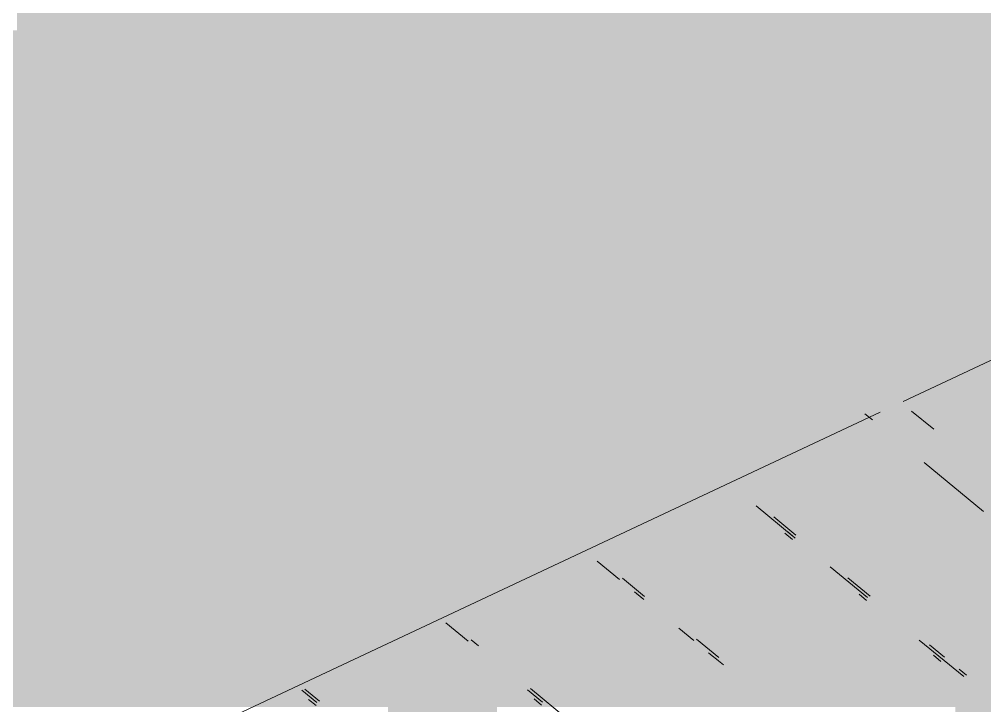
# Paper-space layout '03 3D Building and Roof' of a CAD drawing. Header units: millimetres. Extents: x 5 to 415, y 5 to 292.
# Drawn here: x 269.108 to 273.372, y 83.006 to 86.037 of the extents above; entities that cross this region are included whole.
import ezdxf

# ---------------------------------------------------------------- set-up
doc = ezdxf.new("R2010")
doc.units = ezdxf.units.MM
doc.layers.add('EXISTING', color=7, linetype='Continuous')
doc.layers.add('IMAGES', color=7, linetype='Continuous')

# ---------------------------------------------------------------- blocks, each defined once
blk = doc.blocks.new('SHEET_03')
at = {"layer": 'EXISTING', "color": 250, "lineweight": 9}
for p, q in [((273.0111, 84.3493), (276.7869, 86.1219)), ((269.173, 82.5474), (272.9102, 84.3019)), ((272.8427, 84.2951), (272.8755, 84.2682)), ((273.147, 84.2264), (273.0487, 84.3072)), ((273.1048, 84.0797), (273.3669, 83.8642)), ((272.3619, 83.8886), (272.5258, 83.7539)), ((272.5382, 83.7598), (272.44, 83.8406)), ((272.5224, 83.7405), (272.4896, 83.7675)), ((272.5349, 83.7464), (272.5021, 83.7733)), ((271.6607, 83.644), (271.759, 83.5632)), ((272.6896, 83.6193), (272.8534, 83.4846)), ((271.8698, 83.4883), (271.7715, 83.5691)), ((272.8659, 83.4905), (272.7676, 83.5713)), ((271.8245, 83.5094), (271.8573, 83.4824)), ((271.8664, 83.4749), (271.8336, 83.5018)), ((272.85, 83.4712), (272.8172, 83.4981)), ((270.9922, 83.3725), (271.0905, 83.2917)), ((272.0211, 83.3478), (272.0866, 83.2939)), ((271.1358, 83.2706), (271.103, 83.2976)), ((272.1974, 83.219), (272.0991, 83.2998)), ((273.0827, 83.2961), (273.2793, 83.1345)), ((273.1935, 83.2211), (273.128, 83.275)), ((272.1522, 83.24), (272.2177, 83.1862)), ((272.194, 83.2055), (272.1612, 83.2325)), ((273.1776, 83.2019), (273.1449, 83.2288)), ((273.2918, 83.1404), (273.259, 83.1673)), ((270.3565, 83.0741), (270.422, 83.0202)), ((270.4345, 83.0261), (270.369, 83.0799)), ((271.3526, 83.0763), (271.4182, 83.0224)), ((271.5289, 82.9474), (271.3651, 83.0821)), ((270.4187, 83.0068), (270.3859, 83.0337)), ((271.4148, 83.009), (271.382, 83.0359))]:
    blk.add_line(p, q, dxfattribs=at)
at = {"layer": 'IMAGES', "color": 7}
for points in [[(269.0982, 85.9885), (276.1327, 85.9885), (269.0982, 86.0849), (276.1327, 86.0849)], [(268.9055, 85.8921), (276.0364, 85.8921), (268.9055, 85.9885), (276.0364, 85.9885)], [(268.7127, 85.7957), (275.6509, 85.7957), (268.7127, 85.8921), (275.6509, 85.8921)], [(268.52, 85.6993), (275.5545, 85.6993), (268.52, 85.7957), (275.5545, 85.7957)], [(268.3273, 85.6029), (275.2655, 85.6029), (268.3273, 85.6993), (275.2655, 85.6993)], [(268.1345, 85.5065), (275.1691, 85.5065), (268.1345, 85.6029), (275.1691, 85.6029)], [(267.9418, 85.4101), (274.88, 85.4101), (267.9418, 85.5065), (274.88, 85.5065)], [(267.6527, 85.3137), (274.6873, 85.3137), (267.6527, 85.4101), (274.6873, 85.4101)], [(267.5564, 85.2173), (274.4945, 85.2173), (267.5564, 85.3137), (274.4945, 85.3137)], [(267.2673, 85.1208), (274.2055, 85.1208), (267.2673, 85.2173), (274.2055, 85.2173)], [(267.1709, 85.0244), (274.2055, 85.0244), (267.1709, 85.1208), (274.2055, 85.1208)], [(266.8818, 84.928), (273.82, 84.928), (266.8818, 85.0244), (273.82, 85.0244)], [(266.6891, 84.8316), (273.6273, 84.8316), (266.6891, 84.928), (273.6273, 84.928)], [(266.4964, 84.7352), (273.4345, 84.7352), (266.4964, 84.8316), (273.4345, 84.8316)], [(266.2073, 84.6388), (273.2418, 84.6388), (266.2073, 84.7352), (273.2418, 84.7352)], [(273.2418, 84.6388), (273.4345, 84.6388), (273.2418, 84.7352), (273.4345, 84.7352)], [(266.1109, 84.5424), (273.1455, 84.5424), (266.1109, 84.6388), (273.1455, 84.6388)], [(273.1455, 84.5424), (273.2418, 84.5424), (273.1455, 84.6388), (273.2418, 84.6388)], [(273.2418, 84.446), (273.3382, 84.446), (273.2418, 84.6388), (273.3382, 84.6388)], [(273.3382, 84.5424), (273.4345, 84.5424), (273.3382, 84.6388), (273.4345, 84.6388)], [(265.8218, 84.446), (272.8564, 84.446), (265.8218, 84.5424), (272.8564, 84.5424)], [(272.8564, 84.446), (273.1455, 84.446), (272.8564, 84.5424), (273.1455, 84.5424)], [(273.1455, 84.446), (273.2418, 84.446), (273.1455, 84.5424), (273.2418, 84.5424)], [(273.3382, 84.446), (273.4345, 84.446), (273.3382, 84.5424), (273.4345, 84.5424)], [(265.7255, 84.3496), (272.76, 84.3496), (265.7255, 84.446), (272.76, 84.446)], [(272.76, 84.3496), (272.8564, 84.3496), (272.76, 84.446), (272.8564, 84.446)], [(272.8564, 84.3496), (272.9527, 84.3496), (272.8564, 84.446), (272.9527, 84.446)], [(272.9527, 84.3496), (273.0491, 84.3496), (272.9527, 84.446), (273.0491, 84.446)], [(273.0491, 84.3496), (273.1455, 84.3496), (273.0491, 84.446), (273.1455, 84.446)], [(273.1455, 84.3496), (273.2418, 84.3496), (273.1455, 84.446), (273.2418, 84.446)], [(273.2418, 84.3496), (273.3382, 84.3496), (273.2418, 84.446), (273.3382, 84.446)], [(273.3382, 84.3496), (273.4345, 84.3496), (273.3382, 84.446), (273.4345, 84.446)], [(265.4364, 84.2532), (272.3745, 84.2532), (265.4364, 84.3496), (272.3745, 84.3496)], [(272.3745, 84.2532), (272.4709, 84.2532), (272.3745, 84.3496), (272.4709, 84.3496)], [(272.4709, 84.2532), (272.5673, 84.2532), (272.4709, 84.3496), (272.5673, 84.3496)], [(272.5673, 84.2532), (272.6636, 84.2532), (272.5673, 84.3496), (272.6636, 84.3496)], [(272.6636, 84.2532), (272.8564, 84.2532), (272.6636, 84.3496), (272.8564, 84.3496)], [(272.8564, 84.2532), (273.0491, 84.2532), (272.8564, 84.3496), (273.0491, 84.3496)], [(273.0491, 84.2532), (273.1455, 84.2532), (273.0491, 84.3496), (273.1455, 84.3496)], [(273.1455, 84.2532), (273.2418, 84.2532), (273.1455, 84.3496), (273.2418, 84.3496)], [(273.2418, 84.2532), (273.3382, 84.2532), (273.2418, 84.3496), (273.3382, 84.3496)], [(273.3382, 84.2532), (273.7236, 84.2532), (273.3382, 84.3496), (273.7236, 84.3496)], [(265.2436, 84.1568), (272.2782, 84.1568), (265.2436, 84.2532), (272.2782, 84.2532)], [(272.2782, 84.1568), (272.3745, 84.1568), (272.2782, 84.2532), (272.3745, 84.2532)], [(272.3745, 84.0604), (272.4709, 84.0604), (272.3745, 84.2532), (272.4709, 84.2532)], [(272.4709, 84.1568), (272.76, 84.1568), (272.4709, 84.2532), (272.76, 84.2532)], [(272.76, 84.1568), (272.8564, 84.1568), (272.76, 84.2532), (272.8564, 84.2532)], [(272.8564, 84.1568), (272.9527, 84.1568), (272.8564, 84.2532), (272.9527, 84.2532)], [(272.9527, 84.1568), (273.0491, 84.1568), (272.9527, 84.2532), (273.0491, 84.2532)], [(273.0491, 84.1568), (273.1455, 84.1568), (273.0491, 84.2532), (273.1455, 84.2532)], [(273.1455, 84.1568), (273.2418, 84.1568), (273.1455, 84.2532), (273.2418, 84.2532)], [(273.2418, 84.1568), (273.3382, 84.1568), (273.2418, 84.2532), (273.3382, 84.2532)], [(273.3382, 84.1568), (273.4345, 84.1568), (273.3382, 84.2532), (273.4345, 84.2532)], [(265.0509, 84.0604), (271.9891, 84.0604), (265.0509, 84.1568), (271.9891, 84.1568)], [(271.9891, 84.0604), (272.0855, 84.0604), (271.9891, 84.1568), (272.0855, 84.1568)], [(272.0855, 84.0604), (272.1818, 84.0604), (272.0855, 84.1568), (272.1818, 84.1568)], [(272.1818, 84.0604), (272.2782, 84.0604), (272.1818, 84.1568), (272.2782, 84.1568)], [(272.2782, 84.0604), (272.3745, 84.0604), (272.2782, 84.1568), (272.3745, 84.1568)], [(272.4709, 84.0604), (272.5673, 84.0604), (272.4709, 84.1568), (272.5673, 84.1568)], [(272.5673, 84.0604), (272.6636, 84.0604), (272.5673, 84.1568), (272.6636, 84.1568)], [(272.6636, 84.0604), (272.76, 84.0604), (272.6636, 84.1568), (272.76, 84.1568)], [(272.76, 84.0604), (272.8564, 84.0604), (272.76, 84.1568), (272.8564, 84.1568)], [(272.8564, 84.0604), (272.9527, 84.0604), (272.8564, 84.1568), (272.9527, 84.1568)], [(272.9527, 84.0604), (273.0491, 84.0604), (272.9527, 84.1568), (273.0491, 84.1568)], [(273.0491, 84.0604), (273.1455, 84.0604), (273.0491, 84.1568), (273.1455, 84.1568)], [(273.1455, 84.0604), (273.2418, 84.0604), (273.1455, 84.1568), (273.2418, 84.1568)], [(273.2418, 84.0604), (273.3382, 84.0604), (273.2418, 84.1568), (273.3382, 84.1568)], [(273.3382, 84.0604), (273.4345, 84.0604), (273.3382, 84.1568), (273.4345, 84.1568)], [(264.8582, 83.964), (271.7964, 83.964), (264.8582, 84.0604), (271.7964, 84.0604)], [(271.7964, 83.964), (271.8927, 83.964), (271.7964, 84.0604), (271.8927, 84.0604)], [(271.8927, 83.964), (271.9891, 83.964), (271.8927, 84.0604), (271.9891, 84.0604)], [(271.9891, 83.964), (272.0855, 83.964), (271.9891, 84.0604), (272.0855, 84.0604)], [(272.0855, 83.8676), (272.1818, 83.8676), (272.0855, 84.0604), (272.1818, 84.0604)], [(272.1818, 83.964), (272.2782, 83.964), (272.1818, 84.0604), (272.2782, 84.0604)], [(272.2782, 83.964), (272.3745, 83.964), (272.2782, 84.0604), (272.3745, 84.0604)], [(272.3745, 83.964), (272.4709, 83.964), (272.3745, 84.0604), (272.4709, 84.0604)], [(272.4709, 83.964), (272.5673, 83.964), (272.4709, 84.0604), (272.5673, 84.0604)], [(272.5673, 83.964), (272.6636, 83.964), (272.5673, 84.0604), (272.6636, 84.0604)], [(272.6636, 83.964), (272.76, 83.964), (272.6636, 84.0604), (272.76, 84.0604)], [(272.76, 83.964), (272.8564, 83.964), (272.76, 84.0604), (272.8564, 84.0604)], [(272.8564, 83.964), (273.0491, 83.964), (272.8564, 84.0604), (273.0491, 84.0604)], [(273.0491, 83.964), (273.1455, 83.964), (273.0491, 84.0604), (273.1455, 84.0604)], [(273.1455, 83.964), (273.2418, 83.964), (273.1455, 84.0604), (273.2418, 84.0604)], [(273.2418, 83.964), (273.3382, 83.964), (273.2418, 84.0604), (273.3382, 84.0604)], [(273.3382, 83.964), (273.4345, 83.964), (273.3382, 84.0604), (273.4345, 84.0604)], [(264.6655, 83.8676), (271.7, 83.8676), (264.6655, 83.964), (271.7, 83.964)], [(271.7, 83.8676), (271.7964, 83.8676), (271.7, 83.964), (271.7964, 83.964)], [(271.7964, 83.8676), (271.8927, 83.8676), (271.7964, 83.964), (271.8927, 83.964)], [(271.8927, 83.8676), (271.9891, 83.8676), (271.8927, 83.964), (271.9891, 83.964)], [(271.9891, 83.8676), (272.0855, 83.8676), (271.9891, 83.964), (272.0855, 83.964)], [(272.1818, 83.8676), (272.2782, 83.8676), (272.1818, 83.964), (272.2782, 83.964)], [(272.2782, 83.8676), (272.3745, 83.8676), (272.2782, 83.964), (272.3745, 83.964)], [(272.3745, 83.8676), (272.4709, 83.8676), (272.3745, 83.964), (272.4709, 83.964)], [(272.4709, 83.8676), (272.5673, 83.8676), (272.4709, 83.964), (272.5673, 83.964)], [(272.5673, 83.8676), (273.0491, 83.8676), (272.5673, 83.964), (273.0491, 83.964)], [(273.0491, 83.8676), (273.1455, 83.8676), (273.0491, 83.964), (273.1455, 83.964)], [(273.1455, 83.8676), (273.2418, 83.8676), (273.1455, 83.964), (273.2418, 83.964)], [(273.2418, 83.8676), (273.3382, 83.8676), (273.2418, 83.964), (273.3382, 83.964)], [(273.3382, 83.8676), (273.6273, 83.8676), (273.3382, 83.964), (273.6273, 83.964)], [(264.4727, 83.7712), (271.4109, 83.7712), (264.4727, 83.8676), (271.4109, 83.8676)], [(271.4109, 83.7712), (271.6036, 83.7712), (271.4109, 83.8676), (271.6036, 83.8676)], [(271.6036, 83.7712), (271.7, 83.7712), (271.6036, 83.8676), (271.7, 83.8676)], [(271.7, 83.7712), (271.7964, 83.7712), (271.7, 83.8676), (271.7964, 83.8676)], [(271.7964, 83.7712), (271.8927, 83.7712), (271.7964, 83.8676), (271.8927, 83.8676)], [(271.8927, 83.7712), (271.9891, 83.7712), (271.8927, 83.8676), (271.9891, 83.8676)], [(271.9891, 83.7712), (272.1818, 83.7712), (271.9891, 83.8676), (272.1818, 83.8676)], [(272.1818, 83.7712), (272.2782, 83.7712), (272.1818, 83.8676), (272.2782, 83.8676)], [(272.2782, 83.7712), (272.3745, 83.7712), (272.2782, 83.8676), (272.3745, 83.8676)], [(272.3745, 83.7712), (272.5673, 83.7712), (272.3745, 83.8676), (272.5673, 83.8676)], [(272.5673, 83.7712), (272.76, 83.7712), (272.5673, 83.8676), (272.76, 83.8676)], [(272.76, 83.7712), (273.1455, 83.7712), (272.76, 83.8676), (273.1455, 83.8676)], [(273.1455, 83.7712), (273.2418, 83.7712), (273.1455, 83.8676), (273.2418, 83.8676)], [(273.2418, 83.7712), (273.3382, 83.7712), (273.2418, 83.8676), (273.3382, 83.8676)], [(273.3382, 83.7712), (273.4345, 83.7712), (273.3382, 83.8676), (273.4345, 83.8676)], [(264.5691, 83.6748), (271.2182, 83.6748), (264.5691, 83.7712), (271.2182, 83.7712)], [(271.2182, 83.6748), (271.3145, 83.6748), (271.2182, 83.7712), (271.3145, 83.7712)], [(271.3145, 83.6748), (271.4109, 83.6748), (271.3145, 83.7712), (271.4109, 83.7712)], [(271.4109, 83.6748), (271.5073, 83.6748), (271.4109, 83.7712), (271.5073, 83.7712)], [(271.5073, 83.6748), (271.6036, 83.6748), (271.5073, 83.7712), (271.6036, 83.7712)], [(271.6036, 83.6748), (271.7964, 83.6748), (271.6036, 83.7712), (271.7964, 83.7712)], [(271.7964, 83.6748), (271.8927, 83.6748), (271.7964, 83.7712), (271.8927, 83.7712)], [(271.8927, 83.6748), (271.9891, 83.6748), (271.8927, 83.7712), (271.9891, 83.7712)], [(271.9891, 83.6748), (272.1818, 83.6748), (271.9891, 83.7712), (272.1818, 83.7712)], [(272.1818, 83.6748), (272.2782, 83.6748), (272.1818, 83.7712), (272.2782, 83.7712)], [(272.2782, 83.6748), (272.3745, 83.6748), (272.2782, 83.7712), (272.3745, 83.7712)], [(272.3745, 83.6748), (272.4709, 83.6748), (272.3745, 83.7712), (272.4709, 83.7712)], [(272.4709, 83.6748), (272.6636, 83.6748), (272.4709, 83.7712), (272.6636, 83.7712)], [(272.6636, 83.6748), (272.76, 83.6748), (272.6636, 83.7712), (272.76, 83.7712)], [(272.76, 83.6748), (272.8564, 83.6748), (272.76, 83.7712), (272.8564, 83.7712)], [(272.8564, 83.6748), (273.2418, 83.6748), (272.8564, 83.7712), (273.2418, 83.7712)], [(273.2418, 83.6748), (273.3382, 83.6748), (273.2418, 83.7712), (273.3382, 83.7712)], [(273.3382, 83.6748), (273.4345, 83.6748), (273.3382, 83.7712), (273.4345, 83.7712)], [(264.8582, 83.5784), (271.0255, 83.5784), (264.8582, 83.6748), (271.0255, 83.6748)], [(271.0255, 83.5784), (271.2182, 83.5784), (271.0255, 83.6748), (271.2182, 83.6748)], [(271.2182, 83.5784), (271.3145, 83.5784), (271.2182, 83.6748), (271.3145, 83.6748)], [(271.3145, 83.5784), (271.4109, 83.5784), (271.3145, 83.6748), (271.4109, 83.6748)], [(271.4109, 83.5784), (271.5073, 83.5784), (271.4109, 83.6748), (271.5073, 83.6748)], [(271.5073, 83.5784), (271.6036, 83.5784), (271.5073, 83.6748), (271.6036, 83.6748)], [(271.6036, 83.5784), (271.7, 83.5784), (271.6036, 83.6748), (271.7, 83.6748)], [(271.7, 83.5784), (271.7964, 83.5784), (271.7, 83.6748), (271.7964, 83.6748)], [(271.7964, 83.5784), (271.9891, 83.5784), (271.7964, 83.6748), (271.9891, 83.6748)], [(271.9891, 83.5784), (272.4709, 83.5784), (271.9891, 83.6748), (272.4709, 83.6748)], [(272.4709, 83.5784), (272.5673, 83.5784), (272.4709, 83.6748), (272.5673, 83.6748)], [(272.5673, 83.5784), (272.6636, 83.5784), (272.5673, 83.6748), (272.6636, 83.6748)], [(272.6636, 83.5784), (272.76, 83.5784), (272.6636, 83.6748), (272.76, 83.6748)], [(272.76, 83.5784), (272.8564, 83.5784), (272.76, 83.6748), (272.8564, 83.6748)], [(272.8564, 83.5784), (272.9527, 83.5784), (272.8564, 83.6748), (272.9527, 83.6748)], [(272.9527, 83.5784), (273.4345, 83.5784), (272.9527, 83.6748), (273.4345, 83.6748)], [(265.0509, 83.482), (270.8327, 83.482), (265.0509, 83.5784), (270.8327, 83.5784)], [(270.8327, 83.482), (270.9291, 83.482), (270.8327, 83.5784), (270.9291, 83.5784)], [(270.9291, 83.482), (271.1218, 83.482), (270.9291, 83.5784), (271.1218, 83.5784)], [(271.1218, 83.482), (271.2182, 83.482), (271.1218, 83.5784), (271.2182, 83.5784)], [(271.2182, 83.482), (271.3145, 83.482), (271.2182, 83.5784), (271.3145, 83.5784)], [(271.3145, 83.482), (271.4109, 83.482), (271.3145, 83.5784), (271.4109, 83.5784)], [(271.4109, 83.482), (271.5073, 83.482), (271.4109, 83.5784), (271.5073, 83.5784)], [(271.5073, 83.482), (271.6036, 83.482), (271.5073, 83.5784), (271.6036, 83.5784)], [(271.6036, 83.482), (271.7, 83.482), (271.6036, 83.5784), (271.7, 83.5784)], [(271.7, 83.482), (271.8927, 83.482), (271.7, 83.5784), (271.8927, 83.5784)], [(271.8927, 83.482), (271.9891, 83.482), (271.8927, 83.5784), (271.9891, 83.5784)], [(271.9891, 83.482), (272.0855, 83.482), (271.9891, 83.5784), (272.0855, 83.5784)], [(272.0855, 83.482), (272.5673, 83.482), (272.0855, 83.5784), (272.5673, 83.5784)], [(272.5673, 83.482), (272.6636, 83.482), (272.5673, 83.5784), (272.6636, 83.5784)], [(272.6636, 83.482), (272.76, 83.482), (272.6636, 83.5784), (272.76, 83.5784)], [(272.76, 83.482), (272.8564, 83.482), (272.76, 83.5784), (272.8564, 83.5784)], [(272.8564, 83.482), (272.9527, 83.482), (272.8564, 83.5784), (272.9527, 83.5784)], [(272.9527, 83.482), (273.0491, 83.482), (272.9527, 83.5784), (273.0491, 83.5784)], [(273.0491, 83.482), (273.5309, 83.482), (273.0491, 83.5784), (273.5309, 83.5784)], [(265.1473, 83.3856), (270.5436, 83.3856), (265.1473, 83.482), (270.5436, 83.482)], [(270.5436, 83.3856), (270.64, 83.3856), (270.5436, 83.482), (270.64, 83.482)], [(270.64, 83.3856), (270.7364, 83.3856), (270.64, 83.482), (270.7364, 83.482)], [(270.7364, 83.3856), (270.8327, 83.3856), (270.7364, 83.482), (270.8327, 83.482)], [(270.8327, 83.3856), (270.9291, 83.3856), (270.8327, 83.482), (270.9291, 83.482)], [(270.9291, 83.3856), (271.0255, 83.3856), (270.9291, 83.482), (271.0255, 83.482)], [(271.0255, 83.3856), (271.1218, 83.3856), (271.0255, 83.482), (271.1218, 83.482)], [(271.1218, 83.3856), (271.2182, 83.3856), (271.1218, 83.482), (271.2182, 83.482)], [(271.2182, 83.3856), (271.3145, 83.3856), (271.2182, 83.482), (271.3145, 83.482)], [(271.3145, 83.3856), (271.4109, 83.3856), (271.3145, 83.482), (271.4109, 83.482)], [(271.4109, 83.3856), (271.7964, 83.3856), (271.4109, 83.482), (271.7964, 83.482)], [(271.7964, 83.3856), (271.8927, 83.3856), (271.7964, 83.482), (271.8927, 83.482)], [(271.8927, 83.3856), (271.9891, 83.3856), (271.8927, 83.482), (271.9891, 83.482)], [(271.9891, 83.3856), (272.0855, 83.3856), (271.9891, 83.482), (272.0855, 83.482)], [(272.0855, 83.3856), (272.1818, 83.3856), (272.0855, 83.482), (272.1818, 83.482)], [(272.1818, 83.3856), (272.6636, 83.3856), (272.1818, 83.482), (272.6636, 83.482)], [(272.6636, 83.3856), (272.76, 83.3856), (272.6636, 83.482), (272.76, 83.482)], [(272.76, 83.3856), (272.8564, 83.3856), (272.76, 83.482), (272.8564, 83.482)], [(272.8564, 83.3856), (272.9527, 83.3856), (272.8564, 83.482), (272.9527, 83.482)], [(272.9527, 83.3856), (273.0491, 83.3856), (272.9527, 83.482), (273.0491, 83.482)], [(273.0491, 83.3856), (273.1455, 83.3856), (273.0491, 83.482), (273.1455, 83.482)], [(273.1455, 83.3856), (273.6273, 83.3856), (273.1455, 83.482), (273.6273, 83.482)], [(265.2436, 83.2892), (270.3509, 83.2892), (265.2436, 83.3856), (270.3509, 83.3856)], [(270.3509, 83.2892), (270.5436, 83.2892), (270.3509, 83.3856), (270.5436, 83.3856)], [(270.5436, 83.2892), (270.64, 83.2892), (270.5436, 83.3856), (270.64, 83.3856)], [(270.64, 83.2892), (270.8327, 83.2892), (270.64, 83.3856), (270.8327, 83.3856)], [(270.8327, 83.2892), (270.9291, 83.2892), (270.8327, 83.3856), (270.9291, 83.3856)], [(270.9291, 83.2892), (271.0255, 83.2892), (270.9291, 83.3856), (271.0255, 83.3856)], [(271.0255, 83.2892), (271.1218, 83.2892), (271.0255, 83.3856), (271.1218, 83.3856)], [(271.1218, 83.2892), (271.2182, 83.2892), (271.1218, 83.3856), (271.2182, 83.3856)], [(271.2182, 83.2892), (271.3145, 83.2892), (271.2182, 83.3856), (271.3145, 83.3856)], [(271.3145, 83.2892), (271.7964, 83.2892), (271.3145, 83.3856), (271.7964, 83.3856)], [(271.7964, 83.2892), (271.8927, 83.2892), (271.7964, 83.3856), (271.8927, 83.3856)], [(271.8927, 83.2892), (271.9891, 83.2892), (271.8927, 83.3856), (271.9891, 83.3856)], [(271.9891, 83.2892), (272.1818, 83.2892), (271.9891, 83.3856), (272.1818, 83.3856)], [(272.1818, 83.2892), (272.2782, 83.2892), (272.1818, 83.3856), (272.2782, 83.3856)], [(272.2782, 83.2892), (272.76, 83.2892), (272.2782, 83.3856), (272.76, 83.3856)], [(272.76, 83.2892), (272.9527, 83.2892), (272.76, 83.3856), (272.9527, 83.3856)], [(272.9527, 83.2892), (273.0491, 83.2892), (272.9527, 83.3856), (273.0491, 83.3856)], [(273.0491, 83.2892), (273.1455, 83.2892), (273.0491, 83.3856), (273.1455, 83.3856)], [(273.1455, 83.2892), (273.2418, 83.2892), (273.1455, 83.3856), (273.2418, 83.3856)], [(273.2418, 83.2892), (273.3382, 83.2892), (273.2418, 83.3856), (273.3382, 83.3856)], [(273.3382, 83.2892), (273.7236, 83.2892), (273.3382, 83.3856), (273.7236, 83.3856)], [(265.2436, 83.1928), (270.0618, 83.1928), (265.2436, 83.2892), (270.0618, 83.2892)], [(270.0618, 83.1928), (270.1582, 83.1928), (270.0618, 83.2892), (270.1582, 83.2892)], [(270.1582, 83.1928), (270.2545, 83.1928), (270.1582, 83.2892), (270.2545, 83.2892)], [(270.2545, 83.1928), (270.3509, 83.1928), (270.2545, 83.2892), (270.3509, 83.2892)], [(270.3509, 83.0964), (270.4473, 83.0964), (270.3509, 83.2892), (270.4473, 83.2892)], [(270.4473, 83.1928), (270.5436, 83.1928), (270.4473, 83.2892), (270.5436, 83.2892)], [(270.5436, 83.1928), (270.7364, 83.1928), (270.5436, 83.2892), (270.7364, 83.2892)], [(270.7364, 83.1928), (270.9291, 83.1928), (270.7364, 83.2892), (270.9291, 83.2892)], [(270.9291, 83.1928), (271.0255, 83.1928), (270.9291, 83.2892), (271.0255, 83.2892)], [(271.0255, 83.1928), (271.2182, 83.1928), (271.0255, 83.2892), (271.2182, 83.2892)], [(271.2182, 83.1928), (271.3145, 83.1928), (271.2182, 83.2892), (271.3145, 83.2892)], [(271.3145, 83.1928), (271.4109, 83.1928), (271.3145, 83.2892), (271.4109, 83.2892)], [(271.4109, 83.1928), (271.8927, 83.1928), (271.4109, 83.2892), (271.8927, 83.2892)], [(271.8927, 83.1928), (271.9891, 83.1928), (271.8927, 83.2892), (271.9891, 83.2892)], [(271.9891, 83.1928), (272.0855, 83.1928), (271.9891, 83.2892), (272.0855, 83.2892)], [(272.0855, 83.1928), (272.2782, 83.1928), (272.0855, 83.2892), (272.2782, 83.2892)], [(272.2782, 83.1928), (272.3745, 83.1928), (272.2782, 83.2892), (272.3745, 83.2892)], [(272.3745, 83.1928), (272.9527, 83.1928), (272.3745, 83.2892), (272.9527, 83.2892)], [(272.9527, 83.1928), (273.0491, 83.1928), (272.9527, 83.2892), (273.0491, 83.2892)], [(273.0491, 83.1928), (273.2418, 83.1928), (273.0491, 83.2892), (273.2418, 83.2892)], [(273.2418, 83.1928), (273.3382, 83.1928), (273.2418, 83.2892), (273.3382, 83.2892)], [(273.3382, 83.1928), (273.4345, 83.1928), (273.3382, 83.2892), (273.4345, 83.2892)], [(265.2436, 83.0964), (269.9655, 83.0964), (265.2436, 83.1928), (269.9655, 83.1928)], [(269.9655, 83.0964), (270.0618, 83.0964), (269.9655, 83.1928), (270.0618, 83.1928)], [(270.0618, 83.0964), (270.1582, 83.0964), (270.0618, 83.1928), (270.1582, 83.1928)], [(270.1582, 83.0964), (270.2545, 83.0964), (270.1582, 83.1928), (270.2545, 83.1928)], [(270.2545, 83.0964), (270.3509, 83.0964), (270.2545, 83.1928), (270.3509, 83.1928)], [(270.4473, 83.0964), (270.5436, 83.0964), (270.4473, 83.1928), (270.5436, 83.1928)], [(270.5436, 83.0964), (270.64, 83.0964), (270.5436, 83.1928), (270.64, 83.1928)], [(270.64, 83.0964), (270.7364, 83.0964), (270.64, 83.1928), (270.7364, 83.1928)], [(270.7364, 83.0964), (270.9291, 83.0964), (270.7364, 83.1928), (270.9291, 83.1928)], [(270.9291, 83.0964), (271.0255, 83.0964), (270.9291, 83.1928), (271.0255, 83.1928)], [(271.0255, 83.0964), (271.1218, 83.0964), (271.0255, 83.1928), (271.1218, 83.1928)], [(271.1218, 83.0964), (271.2182, 83.0964), (271.1218, 83.1928), (271.2182, 83.1928)], [(271.2182, 83.0964), (271.3145, 83.0964), (271.2182, 83.1928), (271.3145, 83.1928)], [(271.3145, 83.0964), (271.4109, 83.0964), (271.3145, 83.1928), (271.4109, 83.1928)], [(271.4109, 83.0964), (271.9891, 83.0964), (271.4109, 83.1928), (271.9891, 83.1928)], [(271.9891, 83.0964), (272.0855, 83.0964), (271.9891, 83.1928), (272.0855, 83.1928)], [(272.0855, 83.0964), (272.1818, 83.0964), (272.0855, 83.1928), (272.1818, 83.1928)], [(272.1818, 83.0964), (272.2782, 83.0964), (272.1818, 83.1928), (272.2782, 83.1928)], [(272.2782, 83.0964), (272.3745, 83.0964), (272.2782, 83.1928), (272.3745, 83.1928)], [(272.3745, 83.0964), (272.4709, 83.0964), (272.3745, 83.1928), (272.4709, 83.1928)], [(272.4709, 83.0964), (272.5673, 83.0964), (272.4709, 83.1928), (272.5673, 83.1928)], [(272.5673, 83.0964), (273.0491, 83.0964), (272.5673, 83.1928), (273.0491, 83.1928)], [(273.0491, 83.0964), (273.1455, 83.0964), (273.0491, 83.1928), (273.1455, 83.1928)], [(273.1455, 83.0964), (273.3382, 83.0964), (273.1455, 83.1928), (273.3382, 83.1928)], [(273.3382, 83.0964), (273.5309, 83.0964), (273.3382, 83.1928), (273.5309, 83.1928)], [(265.2436, 83), (269.8691, 83), (265.2436, 83.0964), (269.8691, 83.0964)], [(269.8691, 83), (269.9655, 83), (269.8691, 83.0964), (269.9655, 83.0964)], [(269.9655, 83), (270.2545, 83), (269.9655, 83.0964), (270.2545, 83.0964)], [(270.2545, 83), (270.3509, 83), (270.2545, 83.0964), (270.3509, 83.0964)], [(270.3509, 83), (270.4473, 83), (270.3509, 83.0964), (270.4473, 83.0964)], [(270.4473, 83), (270.5436, 83), (270.4473, 83.0964), (270.5436, 83.0964)], [(270.5436, 83), (270.64, 83), (270.5436, 83.0964), (270.64, 83.0964)], [(270.64, 83), (270.7364, 83), (270.64, 83.0964), (270.7364, 83.0964)], [(270.7364, 82.9036), (271.2182, 82.9036), (270.7364, 83.0964), (271.2182, 83.0964)], [(271.2182, 83), (271.3145, 83), (271.2182, 83.0964), (271.3145, 83.0964)], [(271.3145, 83), (271.5073, 83), (271.3145, 83.0964), (271.5073, 83.0964)], [(271.5073, 83), (272.1818, 83), (271.5073, 83.0964), (272.1818, 83.0964)], [(272.1818, 83), (272.2782, 83), (272.1818, 83.0964), (272.2782, 83.0964)], [(272.2782, 83), (272.3745, 83), (272.2782, 83.0964), (272.3745, 83.0964)], [(272.3745, 83), (272.4709, 83), (272.3745, 83.0964), (272.4709, 83.0964)], [(272.4709, 83), (272.5673, 83), (272.4709, 83.0964), (272.5673, 83.0964)], [(272.5673, 83), (272.6636, 83), (272.5673, 83.0964), (272.6636, 83.0964)], [(272.6636, 83), (273.2418, 83), (272.6636, 83.0964), (273.2418, 83.0964)], [(273.2418, 82.9036), (273.3382, 82.9036), (273.2418, 83.0964), (273.3382, 83.0964)], [(273.3382, 82.9036), (273.5309, 82.9036), (273.3382, 83.0964), (273.5309, 83.0964)]]:
    blk.add_solid(points, dxfattribs=at)

psp = doc.layouts.new('03 3D Building and Roof')

# ---------------------------------------------------------------- block references
psp.add_blockref('SHEET_03', (0, 0))

doc.saveas('drawing.dxf')
